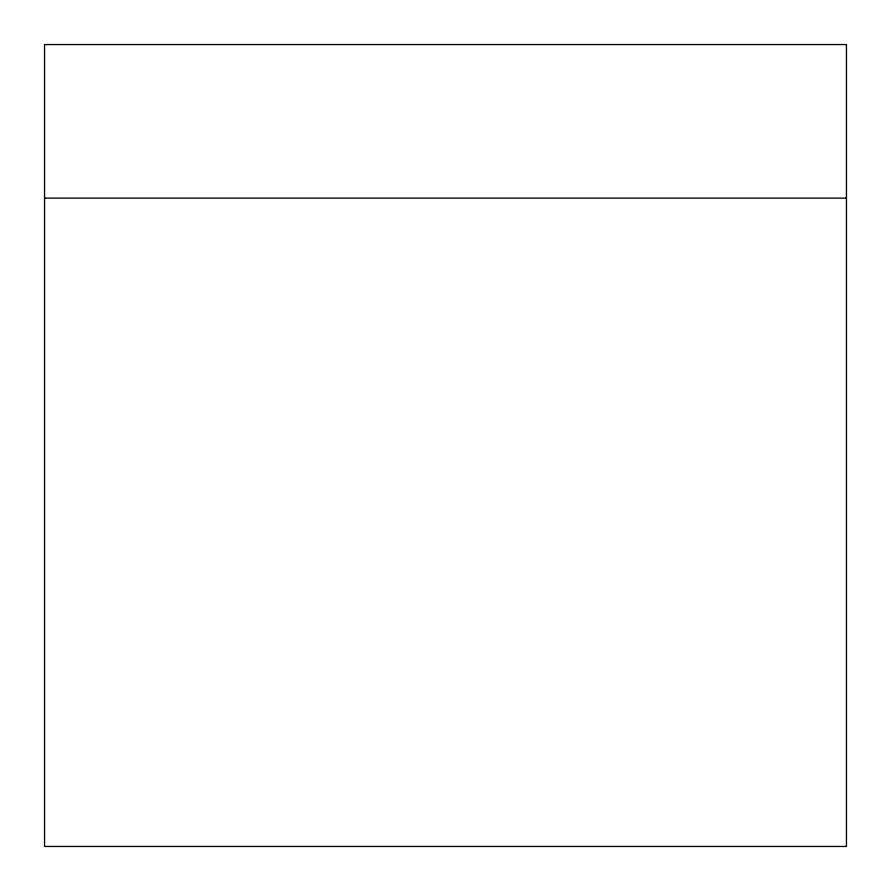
<?xml version="1.0" encoding="UTF-8"?>
<svg xmlns="http://www.w3.org/2000/svg" width="891" height="891" viewBox="0 0 891 891"><rect width="100%" height="100%" fill="white"/><g stroke="black" fill="none" stroke-linecap="round" stroke-linejoin="round"><path stroke-width="1.34" d="M44.55 198.125L846.45 198.125M846.45 44.55L44.55 44.55L44.55 846.45L846.45 846.45L846.45 44.55"/></g></svg>
